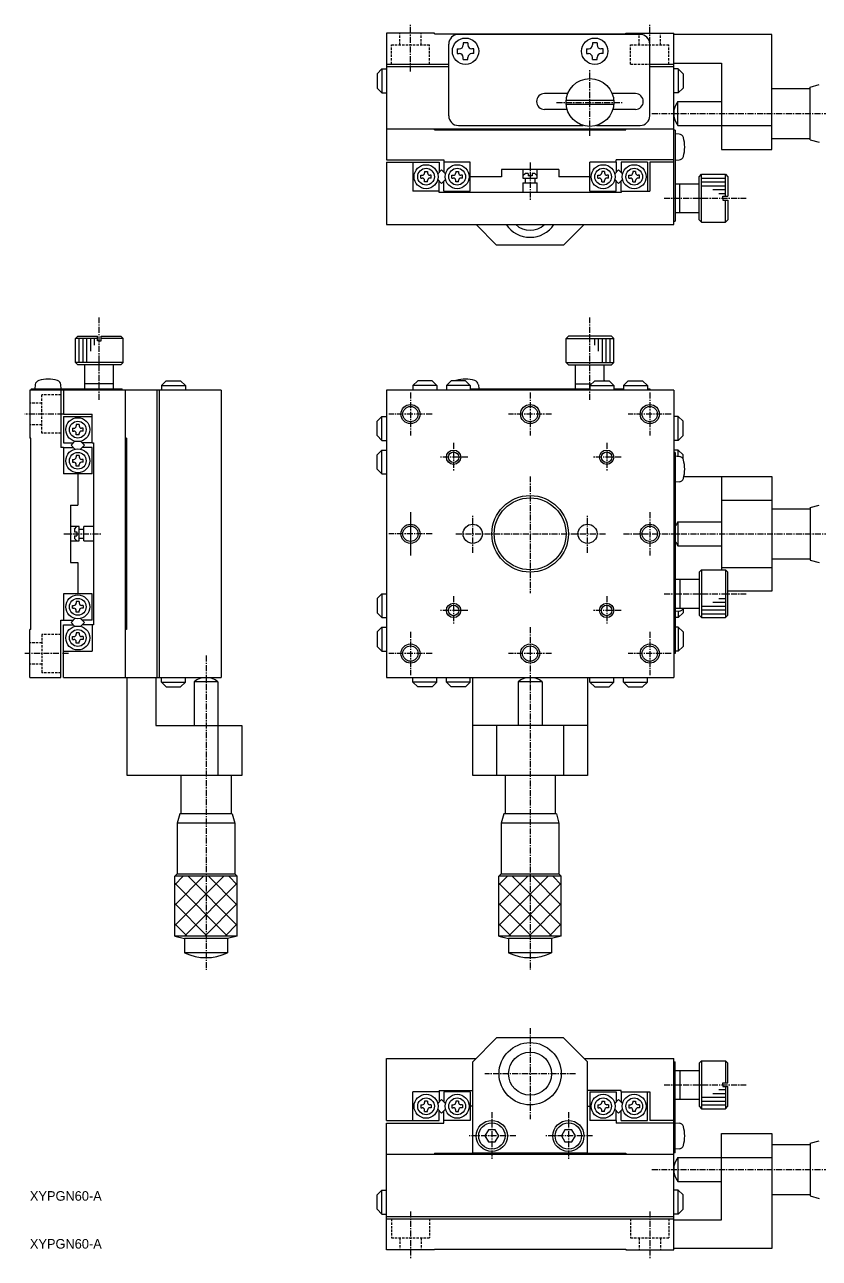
# Model space of a CAD drawing. Extents: x -244 to 20, y -54 to 203.
# Drawn here: x -244.2 to -78.1, y -54.4 to 203.2 of the extents above; entities that cross this region are included whole.
import ezdxf

# ---------------------------------------------------------------- set-up
doc = ezdxf.new("R2010")
doc.units = 0
doc.linetypes.add('CENTER', pattern=[2, 1.25, -0.25, 0.25, -0.25])
doc.linetypes.add('DASHED', pattern=[0.75, 0.5, -0.25])
doc.layers.get('0').update_dxf_attribs({"linetype": 'CONTINUOUS'})
doc.layers.add('CENTER', color=1, linetype='CENTER')

msp = doc.modelspace()

# ---------------------------------------------------------------- linework, layer by layer
at = {"color": 7, "linetype": 'CONTINUOUS'}
for p, q in [((-168.57, 201.44), (-168.57, 174.94)), ((-158.57, 201.44), (-168.57, 201.44)), ((-158.57, 201.24), (-158.57, 201.44)), ((-158.57, 201.24), (-118.57, 201.24)), ((-115.57, 201.14), (-153.57, 201.14)), ((-118.57, 201.44), (-108.57, 201.44)), ((-118.57, 201.24), (-118.57, 201.44)), ((-108.57, 161.44), (-108.57, 201.44)), ((-88.07, 201.14), (-108.57, 201.14)), ((-88.07, 177.14), (-88.07, 201.14)), ((-155.57, 184.14), (-155.57, 199.14)), ((-151.57, 199.39), (-152.57, 199.39)), ((-152.57, 199.39), (-152.57, 198.94)), ((-151.57, 199.39), (-151.57, 198.94)), ((-124.57, 199.39), (-125.57, 199.39)), ((-125.57, 199.39), (-125.57, 198.94)), ((-124.57, 199.39), (-124.57, 198.94)), ((-113.57, 184.14), (-113.57, 199.14)), ((-153.82, 198.14), (-153.37, 198.14)), ((-153.82, 198.14), (-153.82, 197.14)), ((-153.82, 197.14), (-153.37, 197.14)), ((-152.57, 195.89), (-152.57, 196.34)), ((-152.57, 195.89), (-151.57, 195.89)), ((-151.57, 195.89), (-151.57, 196.34)), ((-150.32, 198.14), (-150.77, 198.14)), ((-150.32, 197.14), (-150.77, 197.14)), ((-150.32, 197.14), (-150.32, 198.14)), ((-126.82, 198.14), (-126.37, 198.14)), ((-126.82, 198.14), (-126.82, 197.14)), ((-126.82, 197.14), (-126.37, 197.14)), ((-125.57, 195.89), (-125.57, 196.34)), ((-125.57, 195.89), (-124.57, 195.89)), ((-124.57, 195.89), (-124.57, 196.34)), ((-123.32, 198.14), (-123.77, 198.14)), ((-123.32, 197.14), (-123.77, 197.14)), ((-123.32, 197.14), (-123.32, 198.14)), ((-170.53, 192.94), (-169.53, 193.94)), ((-169.53, 193.94), (-169.53, 188.94)), ((-169.53, 193.94), (-168.57, 193.94)), ((-168.57, 194.94), (-155.57, 194.94)), ((-168.57, 194.44), (-155.57, 194.44)), ((-113.57, 194.94), (-108.57, 194.94)), ((-113.57, 194.44), (-108.57, 194.44)), ((-108.57, 195.14), (-98.57, 195.14)), ((-107.61, 193.94), (-108.57, 193.94)), ((-106.61, 192.94), (-107.61, 193.94)), ((-107.61, 193.94), (-107.61, 188.94)), ((-98.57, 195.14), (-98.57, 177.14)), ((-170.53, 192.94), (-170.53, 189.94)), ((-106.61, 192.94), (-106.61, 189.94)), ((-80.07, 190.14), (-78.14, 190.66)), ((-170.53, 189.94), (-169.53, 188.94)), ((-169.53, 188.94), (-168.57, 188.94)), ((-130.71, 188.79), (-135.57, 188.79)), ((-116.57, 188.79), (-121.42, 188.79)), ((-107.61, 188.94), (-108.57, 188.94)), ((-106.61, 189.94), (-107.61, 188.94)), ((-88.07, 189.89), (-80.07, 189.89)), ((-80.07, 179.14), (-80.07, 190.14)), ((-130.85, 185.49), (-135.57, 185.49)), ((-121.08, 187.34), (-131.05, 187.34)), ((-121.08, 186.54), (-131.05, 186.54)), ((-116.57, 185.49), (-121.28, 185.49)), ((-107.69, 182.14), (-107.69, 187.14)), ((-107.69, 187.14), (-98.57, 187.14)), ((-168.57, 181.44), (-108.57, 181.44)), ((-158.57, 181.24), (-158.57, 181.44)), ((-158.57, 181.24), (-118.57, 181.24)), ((-153.57, 182.14), (-127.47, 182.14)), ((-124.67, 182.14), (-115.57, 182.14)), ((-118.57, 181.24), (-118.57, 181.44)), ((-108.27, 181.14), (-108.57, 181.14)), ((-108.27, 181.14), (-108.27, 162.14)), ((-107.42, 180.31), (-108.27, 180.39)), ((-107.69, 182.14), (-88.07, 182.14)), ((-88.07, 179.39), (-80.07, 179.39)), ((-80.07, 179.14), (-78.14, 178.62)), ((-98.57, 177.14), (-88.07, 177.14)), ((-168.57, 174.94), (-156.57, 174.94)), ((-168.57, 174.44), (-157.57, 174.44)), ((-168.57, 174.44), (-168.57, 161.44)), ((-163.07, 174.44), (-163.07, 168.44)), ((-157.89, 172.03), (-157.07, 172.85)), ((-157.57, 174.44), (-157.57, 172.35)), ((-157.07, 172.85), (-156.25, 172.03)), ((-156.57, 174.94), (-156.57, 174.44)), ((-156.57, 174.44), (-156.57, 172.35)), ((-151.07, 174.44), (-156.57, 174.44)), ((-151.07, 168.44), (-151.07, 174.44)), ((-144.57, 172.94), (-144.57, 171.44)), ((-132.57, 172.94), (-144.57, 172.94)), ((-140.07, 172.94), (-140.07, 171.14)), ((-137.07, 171.14), (-137.07, 172.94)), ((-132.57, 172.94), (-132.57, 171.44)), ((-126.07, 168.44), (-126.07, 174.44)), ((-120.57, 174.44), (-126.07, 174.44)), ((-120.07, 172.85), (-120.89, 172.03)), ((-120.57, 174.44), (-120.57, 174.94)), ((-108.57, 174.94), (-120.57, 174.94)), ((-120.57, 174.44), (-120.57, 172.35)), ((-119.25, 172.03), (-120.07, 172.85)), ((-119.57, 174.44), (-119.57, 172.35)), ((-114.07, 174.44), (-119.57, 174.44)), ((-114.07, 174.44), (-114.07, 168.44)), ((-108.57, 174.44), (-113.57, 174.44)), ((-113.57, 174.44), (-113.57, 168.44)), ((-108.27, 174.89), (-107.42, 174.96)), ((-161.42, 171.14), (-161.42, 171.74)), ((-161.42, 171.74), (-161.12, 171.74)), ((-161.42, 171.14), (-161.12, 171.14)), ((-160.62, 172.54), (-160.02, 172.54)), ((-160.62, 172.54), (-160.62, 172.24)), ((-160.62, 170.34), (-160.62, 170.64)), ((-160.02, 170.34), (-160.62, 170.34)), ((-160.02, 172.54), (-160.02, 172.24)), ((-160.02, 170.34), (-160.02, 170.64)), ((-159.22, 171.74), (-159.52, 171.74)), ((-159.22, 171.14), (-159.52, 171.14)), ((-159.22, 171.14), (-159.22, 171.74)), ((-157.89, 170.85), (-157.07, 170.02)), ((-157.57, 168.44), (-157.57, 170.52)), ((-157.07, 170.02), (-156.25, 170.85)), ((-156.57, 168.44), (-156.57, 170.52)), ((-154.92, 171.14), (-154.92, 171.74)), ((-154.92, 171.74), (-154.62, 171.74)), ((-154.92, 171.14), (-154.62, 171.14)), ((-154.12, 172.54), (-153.52, 172.54)), ((-154.12, 172.54), (-154.12, 172.24)), ((-154.12, 170.34), (-154.12, 170.64)), ((-153.52, 170.34), (-154.12, 170.34)), ((-153.52, 172.54), (-153.52, 172.24)), ((-153.52, 170.34), (-153.52, 170.64)), ((-152.72, 171.74), (-153.02, 171.74)), ((-152.72, 171.14), (-153.02, 171.14)), ((-152.72, 171.14), (-152.72, 171.74)), ((-144.57, 171.44), (-151.07, 171.44)), ((-139.57, 172.14), (-140.07, 171.64)), ((-140.07, 171.14), (-137.07, 171.14)), ((-140.07, 170.14), (-137.07, 170.14)), ((-140.07, 170.14), (-140.07, 168.14)), ((-138.97, 172.14), (-139.57, 172.14)), ((-139.57, 170.14), (-139.57, 171.14)), ((-138.97, 172.14), (-138.97, 171.64)), ((-138.17, 171.64), (-138.97, 171.64)), ((-137.57, 172.14), (-138.17, 172.14)), ((-138.17, 172.14), (-138.17, 171.64)), ((-137.57, 172.14), (-137.07, 171.64)), ((-137.57, 171.14), (-137.57, 170.14)), ((-137.07, 168.14), (-137.07, 170.14)), ((-126.07, 171.44), (-132.57, 171.44)), ((-124.42, 171.14), (-124.42, 171.74)), ((-124.42, 171.74), (-124.12, 171.74)), ((-124.42, 171.14), (-124.12, 171.14)), ((-123.02, 172.54), (-123.62, 172.54)), ((-123.62, 172.54), (-123.62, 172.24)), ((-123.62, 170.34), (-123.62, 170.64)), ((-123.62, 170.34), (-123.02, 170.34)), ((-123.02, 172.54), (-123.02, 172.24)), ((-123.02, 170.34), (-123.02, 170.64)), ((-122.22, 171.74), (-122.52, 171.74)), ((-122.22, 171.14), (-122.52, 171.14)), ((-122.22, 171.14), (-122.22, 171.74)), ((-120.07, 170.02), (-120.89, 170.85)), ((-120.57, 168.44), (-120.57, 170.52)), ((-119.25, 170.85), (-120.07, 170.02)), ((-119.57, 168.44), (-119.57, 170.52)), ((-117.92, 171.14), (-117.92, 171.74)), ((-117.92, 171.74), (-117.62, 171.74)), ((-117.92, 171.14), (-117.62, 171.14)), ((-116.52, 172.54), (-117.12, 172.54)), ((-117.12, 172.54), (-117.12, 172.24)), ((-117.12, 170.34), (-117.12, 170.64)), ((-117.12, 170.34), (-116.52, 170.34)), ((-116.52, 172.54), (-116.52, 172.24)), ((-116.52, 170.34), (-116.52, 170.64)), ((-115.72, 171.74), (-116.02, 171.74)), ((-115.72, 171.14), (-116.02, 171.14)), ((-115.72, 171.14), (-115.72, 171.74)), ((-103.27, 171.44), (-102.77, 171.94)), ((-103.27, 162.44), (-103.27, 171.44)), ((-102.77, 161.94), (-102.77, 171.94)), ((-102.77, 171.94), (-97.77, 171.94)), ((-97.77, 167.34), (-97.77, 171.94)), ((-97.77, 171.94), (-97.27, 171.44)), ((-97.27, 171.44), (-97.27, 167.34)), ((-157.57, 168.44), (-163.07, 168.44)), ((-157.57, 168.14), (-157.57, 168.44)), ((-119.57, 168.14), (-157.57, 168.14)), ((-156.57, 168.44), (-151.07, 168.44)), ((-126.07, 168.44), (-120.57, 168.44)), ((-119.57, 168.44), (-119.57, 168.14)), ((-119.57, 168.44), (-113.57, 168.44)), ((-108.27, 169.94), (-103.27, 169.94)), ((-107.27, 163.94), (-107.27, 169.94)), ((-98.27, 166.94), (-98.27, 167.34)), ((-98.27, 167.34), (-97.27, 167.34)), ((-98.27, 166.94), (-98.27, 166.54)), ((-98.27, 166.54), (-97.27, 166.54)), ((-97.77, 161.94), (-97.77, 166.54)), ((-97.27, 166.54), (-97.27, 162.44)), ((-108.27, 163.94), (-103.27, 163.94)), ((-102.77, 161.94), (-103.27, 162.44)), ((-97.27, 162.44), (-97.77, 161.94)), ((-168.57, 161.44), (-108.57, 161.44)), ((-145.57, 157.14), (-149.87, 161.44)), ((-131.57, 157.14), (-127.27, 161.44)), ((-108.57, 162.14), (-108.27, 162.14)), ((-102.77, 161.94), (-97.77, 161.94)), ((-131.57, 157.14), (-145.57, 157.14)), ((-233.6, 137.67), (-233.1, 138.17)), ((-229, 137.67), (-233.6, 137.67)), ((-233.6, 132.67), (-233.6, 137.67)), ((-233.1, 138.17), (-229, 138.17)), ((-229, 137.17), (-229, 138.17)), ((-228.6, 137.17), (-229, 137.17)), ((-228.6, 137.17), (-228.2, 137.17)), ((-228.2, 138.17), (-224.1, 138.17)), ((-228.2, 137.17), (-228.2, 138.17)), ((-223.6, 137.67), (-228.2, 137.67)), ((-224.1, 138.17), (-223.6, 137.67)), ((-223.6, 132.67), (-223.6, 137.67)), ((-130.57, 138.17), (-131.07, 137.67)), ((-131.07, 137.67), (-121.07, 137.67)), ((-131.07, 132.67), (-131.07, 137.67)), ((-121.57, 138.17), (-130.57, 138.17)), ((-121.07, 137.67), (-121.57, 138.17)), ((-121.07, 132.67), (-121.07, 137.67)), ((-223.6, 132.67), (-233.6, 132.67)), ((-233.1, 132.17), (-233.6, 132.67)), ((-224.1, 132.17), (-233.1, 132.17)), ((-231.6, 127.17), (-231.6, 132.17)), ((-225.6, 127.17), (-225.6, 132.17)), ((-223.6, 132.67), (-224.1, 132.17)), ((-131.07, 132.67), (-121.07, 132.67)), ((-131.07, 132.67), (-130.57, 132.17)), ((-130.57, 132.17), (-121.57, 132.17)), ((-129.07, 127.17), (-129.07, 132.17)), ((-123.07, 128.83), (-123.07, 132.17)), ((-121.57, 132.17), (-121.07, 132.67)), ((-214.6, 128.83), (-215.6, 127.83)), ((-214.6, 128.83), (-211.6, 128.83)), ((-211.6, 128.83), (-210.6, 127.83)), ((-162.07, 128.83), (-163.07, 127.83)), ((-159.07, 128.83), (-162.07, 128.83)), ((-159.07, 128.83), (-158.07, 127.83)), ((-155.07, 128.83), (-156.07, 127.83)), ((-152.07, 128.83), (-155.07, 128.83)), ((-152.07, 128.83), (-151.07, 127.83)), ((-125.07, 128.83), (-126.07, 127.83)), ((-125.07, 128.83), (-122.07, 128.83)), ((-122.07, 128.83), (-121.07, 127.83)), ((-118.07, 128.83), (-119.07, 127.83)), ((-118.07, 128.83), (-115.07, 128.83)), ((-115.07, 128.83), (-114.07, 127.83)), ((-203.1, 126.87), (-243.1, 126.87)), ((-243.1, 126.87), (-243.1, 116.87)), ((-242.8, 127.17), (-242.8, 126.87)), ((-242.8, 127.17), (-223.8, 127.17)), ((-241.97, 128.01), (-242.05, 127.17)), ((-236.55, 127.17), (-236.62, 128.01)), ((-236.6, 126.87), (-236.6, 114.87)), ((-236.1, 126.87), (-236.1, 121.87)), ((-225.6, 128.17), (-231.6, 128.17)), ((-223.8, 126.87), (-223.8, 127.17)), ((-223.1, 66.87), (-223.1, 126.87)), ((-216.6, 126.87), (-216.6, 66.87)), ((-216.1, 126.87), (-216.1, 66.87)), ((-215.6, 127.83), (-210.6, 127.83)), ((-215.6, 127.83), (-215.6, 126.87)), ((-210.6, 127.83), (-210.6, 126.87)), ((-203.1, 126.87), (-203.1, 66.87)), ((-108.57, 126.87), (-168.57, 126.87)), ((-168.57, 126.87), (-168.57, 66.87)), ((-158.07, 127.83), (-163.07, 127.83)), ((-163.07, 127.83), (-163.07, 126.87)), ((-158.07, 127.83), (-158.07, 126.87)), ((-151.07, 127.83), (-156.07, 127.83)), ((-156.07, 127.83), (-156.07, 126.87)), ((-151.07, 127.83), (-151.07, 126.87)), ((-151.07, 127.17), (-126.07, 127.17)), ((-149.39, 128.01), (-149.32, 127.17)), ((-129.07, 128.17), (-125.73, 128.17)), ((-126.07, 127.83), (-121.07, 127.83)), ((-126.07, 127.83), (-126.07, 126.87)), ((-121.07, 127.83), (-121.07, 126.87)), ((-121.07, 127.17), (-119.07, 127.17)), ((-119.07, 127.83), (-114.07, 127.83)), ((-119.07, 127.83), (-119.07, 126.87)), ((-114.07, 127.83), (-114.07, 126.87)), ((-114.07, 127.17), (-113.57, 127.17)), ((-113.57, 127.17), (-113.57, 126.87)), ((-108.57, 126.87), (-108.57, 66.87)), ((-236.1, 121.87), (-230.1, 121.87)), ((-236.1, 121.37), (-236.1, 115.87)), ((-236.1, 121.37), (-230.1, 121.37)), ((-230.1, 115.87), (-230.1, 121.87)), ((-170.53, 120.37), (-169.53, 121.37)), ((-169.53, 116.37), (-169.53, 121.37)), ((-169.53, 121.37), (-168.57, 121.37)), ((-107.61, 121.37), (-108.57, 121.37)), ((-106.61, 120.37), (-107.61, 121.37)), ((-107.61, 116.37), (-107.61, 121.37)), ((-234.2, 118.92), (-234.2, 118.32)), ((-234.2, 118.92), (-233.9, 118.92)), ((-232.8, 119.72), (-233.4, 119.72)), ((-233.4, 119.72), (-233.4, 119.42)), ((-232.8, 119.72), (-232.8, 119.42)), ((-232, 118.92), (-232.3, 118.92)), ((-232, 118.32), (-232, 118.92)), ((-170.53, 117.37), (-170.53, 120.37)), ((-106.61, 117.37), (-106.61, 120.37)), ((-242.9, 116.87), (-243.1, 116.87)), ((-242.9, 76.87), (-242.9, 116.87)), ((-233.69, 116.19), (-234.51, 115.37)), ((-234.2, 118.32), (-233.9, 118.32)), ((-233.4, 117.52), (-233.4, 117.82)), ((-232.8, 117.52), (-233.4, 117.52)), ((-232.8, 117.52), (-232.8, 117.82)), ((-232.51, 116.19), (-231.68, 115.37)), ((-232, 118.32), (-232.3, 118.32)), ((-222.9, 116.87), (-223.1, 116.87)), ((-222.9, 116.87), (-222.9, 76.87)), ((-170.53, 117.37), (-169.53, 116.37)), ((-169.53, 116.37), (-168.57, 116.37)), ((-107.61, 116.37), (-108.57, 116.37)), ((-106.61, 117.37), (-107.61, 116.37)), ((-236.1, 114.87), (-236.6, 114.87)), ((-236.1, 115.87), (-234.01, 115.87)), ((-236.1, 114.87), (-234.01, 114.87)), ((-236.1, 114.87), (-236.1, 109.37)), ((-234.51, 115.37), (-233.69, 114.54)), ((-231.68, 115.37), (-232.51, 114.54)), ((-230.1, 115.87), (-232.18, 115.87)), ((-230.1, 114.87), (-232.18, 114.87)), ((-230.1, 115.87), (-229.8, 115.87)), ((-230.1, 109.37), (-230.1, 114.87)), ((-229.8, 115.87), (-229.8, 77.87)), ((-170.53, 113.37), (-169.53, 114.37)), ((-170.53, 110.37), (-170.53, 113.37)), ((-169.53, 109.37), (-169.53, 114.37)), ((-169.53, 114.37), (-168.57, 114.37)), ((-107.61, 114.37), (-108.57, 114.37)), ((-108.27, 113.87), (-108.57, 113.87)), ((-108.27, 113.87), (-108.27, 71.87)), ((-106.61, 113.37), (-107.61, 114.37)), ((-107.61, 113.06), (-107.61, 114.37)), ((-106.61, 112.48), (-106.61, 113.37)), ((-234.2, 112.42), (-234.2, 111.82)), ((-234.2, 112.42), (-233.9, 112.42)), ((-234.2, 111.82), (-233.9, 111.82)), ((-232.8, 113.22), (-233.4, 113.22)), ((-233.4, 113.22), (-233.4, 112.92)), ((-233.4, 111.02), (-233.4, 111.32)), ((-232.8, 111.02), (-233.4, 111.02)), ((-232.8, 113.22), (-232.8, 112.92)), ((-232.8, 111.02), (-232.8, 111.32)), ((-232, 112.42), (-232.3, 112.42)), ((-232, 111.82), (-232.3, 111.82)), ((-232, 111.82), (-232, 112.42)), ((-108.27, 113.12), (-107.42, 113.04)), ((-230.1, 109.37), (-236.1, 109.37)), ((-233.1, 109.37), (-233.1, 102.87)), ((-170.53, 110.37), (-169.53, 109.37)), ((-169.53, 109.37), (-168.57, 109.37)), ((-106.43, 108.87), (-88.07, 108.87)), ((-98.57, 108.87), (-98.57, 89.37)), ((-88.07, 108.87), (-88.07, 84.87)), ((-222.9, 107.97), (-223.1, 108.17)), ((-107.42, 107.69), (-108.27, 107.62)), ((-98.57, 103.87), (-88.07, 103.87)), ((-234.6, 102.87), (-233.1, 102.87)), ((-234.6, 102.87), (-234.6, 90.87)), ((-163.57, 101.37), (-163.57, 92.37)), ((-88.07, 102.12), (-80.07, 102.12)), ((-80.07, 102.37), (-78.14, 102.88)), ((-80.07, 102.37), (-80.07, 91.37)), ((-232.8, 98.37), (-234.6, 98.37)), ((-233.8, 97.87), (-233.3, 98.37)), ((-232.8, 95.37), (-232.8, 98.37)), ((-231.8, 95.37), (-231.8, 98.37)), ((-229.8, 98.37), (-231.8, 98.37)), ((-107.69, 99.37), (-107.69, 94.37)), ((-107.69, 99.37), (-98.57, 99.37)), ((-234.6, 95.37), (-232.8, 95.37)), ((-233.8, 97.87), (-233.8, 97.27)), ((-233.8, 97.27), (-233.3, 97.27)), ((-233.8, 96.47), (-233.8, 95.87)), ((-233.8, 96.47), (-233.3, 96.47)), ((-233.8, 95.87), (-233.3, 95.37)), ((-233.3, 97.27), (-233.3, 96.47)), ((-232.8, 97.87), (-231.8, 97.87)), ((-231.8, 95.87), (-232.8, 95.87)), ((-231.8, 95.37), (-229.8, 95.37)), ((-107.69, 94.37), (-98.57, 94.37)), ((-234.6, 90.87), (-233.1, 90.87)), ((-233.1, 90.87), (-233.1, 84.37)), ((-88.07, 91.62), (-80.07, 91.62)), ((-80.07, 91.37), (-78.14, 90.85)), ((-102.77, 89.37), (-103.27, 88.87)), ((-103.27, 88.87), (-103.27, 79.87)), ((-102.77, 89.37), (-102.77, 79.37)), ((-102.77, 89.37), (-97.77, 89.37)), ((-98.57, 89.87), (-88.07, 89.87)), ((-97.77, 89.37), (-97.77, 79.37)), ((-97.27, 88.87), (-97.77, 89.37)), ((-97.27, 79.87), (-97.27, 88.87)), ((-222.9, 85.77), (-223.1, 85.57)), ((-108.27, 87.37), (-103.27, 87.37)), ((-107.27, 87.37), (-107.27, 81.37)), ((-236.1, 84.37), (-236.1, 78.87)), ((-230.1, 84.37), (-236.1, 84.37)), ((-232.8, 82.72), (-233.4, 82.72)), ((-233.4, 82.72), (-233.4, 82.42)), ((-232.8, 82.72), (-232.8, 82.42)), ((-230.1, 78.87), (-230.1, 84.37)), ((-170.53, 83.37), (-169.53, 84.37)), ((-170.53, 83.37), (-170.53, 80.37)), ((-169.53, 84.37), (-169.53, 79.37)), ((-169.53, 84.37), (-168.57, 84.37)), ((-88.07, 84.87), (-97.27, 84.87)), ((-234.2, 81.32), (-234.2, 81.92)), ((-234.2, 81.92), (-233.9, 81.92)), ((-234.2, 81.32), (-233.9, 81.32)), ((-233.4, 80.52), (-233.4, 80.82)), ((-232.8, 80.52), (-233.4, 80.52)), ((-232.8, 80.52), (-232.8, 80.82)), ((-232, 81.92), (-232.3, 81.92)), ((-232, 81.32), (-232.3, 81.32)), ((-232, 81.92), (-232, 81.32)), ((-170.53, 80.37), (-169.53, 79.37)), ((-108.27, 81.37), (-103.27, 81.37)), ((-107.42, 80.69), (-108.27, 80.62)), ((-107.61, 80.67), (-107.61, 79.37)), ((-106.61, 80.37), (-107.61, 79.37)), ((-106.61, 81.25), (-106.61, 80.37)), ((-103.27, 79.87), (-102.77, 79.37)), ((-97.77, 79.37), (-97.27, 79.87)), ((-236.6, 78.87), (-236.1, 78.87)), ((-236.6, 66.87), (-236.6, 78.87)), ((-236.1, 78.87), (-234.01, 78.87)), ((-236.1, 66.87), (-236.1, 77.87)), ((-236.1, 77.87), (-234.01, 77.87)), ((-234.51, 78.37), (-233.69, 79.19)), ((-233.69, 77.54), (-234.51, 78.37)), ((-231.68, 78.37), (-232.51, 79.19)), ((-232.51, 77.54), (-231.68, 78.37)), ((-230.1, 78.87), (-232.18, 78.87)), ((-230.1, 77.87), (-232.18, 77.87)), ((-229.8, 77.87), (-230.1, 77.87)), ((-230.1, 77.87), (-230.1, 72.37)), ((-170.53, 76.37), (-169.53, 77.37)), ((-169.53, 79.37), (-168.57, 79.37)), ((-169.53, 77.37), (-168.57, 77.37)), ((-169.53, 77.37), (-169.53, 72.37)), ((-107.61, 79.37), (-108.27, 79.37)), ((-107.61, 77.37), (-108.27, 77.37)), ((-106.61, 76.37), (-107.61, 77.37)), ((-107.61, 77.37), (-107.61, 72.37)), ((-102.77, 79.37), (-97.77, 79.37)), ((-243.1, 66.87), (-243.1, 76.87)), ((-242.9, 76.87), (-243.1, 76.87)), ((-234.2, 74.82), (-234.2, 75.42)), ((-234.2, 75.42), (-233.9, 75.42)), ((-234.2, 74.82), (-233.9, 74.82)), ((-232.8, 76.22), (-233.4, 76.22)), ((-233.4, 76.22), (-233.4, 75.92)), ((-232.8, 76.22), (-232.8, 75.92)), ((-232, 75.42), (-232.3, 75.42)), ((-232, 74.82), (-232.3, 74.82)), ((-232, 75.42), (-232, 74.82)), ((-222.9, 76.87), (-223.1, 76.87)), ((-170.53, 76.37), (-170.53, 73.37)), ((-106.61, 76.37), (-106.61, 73.37)), ((-236.1, 72.37), (-230.1, 72.37)), ((-233.4, 74.02), (-233.4, 74.32)), ((-232.8, 74.02), (-233.4, 74.02)), ((-232.8, 74.02), (-232.8, 74.32)), ((-170.53, 73.37), (-169.53, 72.37)), ((-169.53, 72.37), (-168.57, 72.37)), ((-107.61, 72.37), (-108.27, 72.37)), ((-106.61, 73.37), (-107.61, 72.37)), ((-108.27, 71.87), (-108.57, 71.87)), ((-243.1, 66.87), (-236.6, 66.87)), ((-236.1, 66.87), (-203.1, 66.87)), ((-222.8, 46.37), (-222.8, 66.87)), ((-216.8, 66.87), (-216.8, 56.87)), ((-215.6, 65.91), (-215.6, 66.87)), ((-214.6, 64.91), (-215.6, 65.91)), ((-215.6, 65.91), (-210.6, 65.91)), ((-214.6, 64.91), (-211.6, 64.91)), ((-211.6, 64.91), (-210.6, 65.91)), ((-210.6, 65.91), (-210.6, 66.87)), ((-203.8, 65.99), (-208.8, 65.99)), ((-208.8, 65.99), (-208.8, 56.87)), ((-203.8, 65.99), (-203.8, 46.37)), ((-168.57, 66.87), (-108.57, 66.87)), ((-163.07, 65.91), (-163.07, 66.87)), ((-162.07, 64.91), (-163.07, 65.91)), ((-158.07, 65.91), (-163.07, 65.91)), ((-159.07, 64.91), (-162.07, 64.91)), ((-159.07, 64.91), (-158.07, 65.91)), ((-158.07, 65.91), (-158.07, 66.87)), ((-156.07, 65.91), (-156.07, 66.87)), ((-155.07, 64.91), (-156.07, 65.91)), ((-151.07, 65.91), (-156.07, 65.91)), ((-152.07, 64.91), (-155.07, 64.91)), ((-152.07, 64.91), (-151.07, 65.91)), ((-151.07, 65.91), (-151.07, 66.87)), ((-150.57, 46.37), (-150.57, 66.87)), ((-136.07, 65.99), (-141.07, 65.99)), ((-141.07, 65.99), (-141.07, 56.87)), ((-136.07, 65.99), (-136.07, 56.87)), ((-126.57, 66.87), (-126.57, 46.37)), ((-126.07, 65.91), (-126.07, 66.87)), ((-125.07, 64.91), (-126.07, 65.91)), ((-126.07, 65.91), (-121.07, 65.91)), ((-125.07, 64.91), (-122.07, 64.91)), ((-122.07, 64.91), (-121.07, 65.91)), ((-121.07, 65.91), (-121.07, 66.87)), ((-119.07, 65.91), (-119.07, 66.87)), ((-118.07, 64.91), (-119.07, 65.91)), ((-119.07, 65.91), (-114.07, 65.91)), ((-118.07, 64.91), (-115.07, 64.91)), ((-115.07, 64.91), (-114.07, 65.91)), ((-114.07, 65.91), (-114.07, 66.87)), ((-216.8, 56.87), (-198.8, 56.87)), ((-198.8, 56.87), (-198.8, 46.37)), ((-126.57, 56.87), (-150.57, 56.87)), ((-145.57, 56.87), (-145.57, 46.37)), ((-131.57, 56.87), (-131.57, 46.37)), ((-198.8, 46.37), (-222.8, 46.37)), ((-211.55, 46.37), (-211.55, 38.37)), ((-201.05, 46.37), (-201.05, 38.37)), ((-126.57, 46.37), (-150.57, 46.37)), ((-143.82, 46.37), (-143.82, 38.37)), ((-133.32, 46.37), (-133.32, 38.37)), ((-211.8, 38.37), (-212.32, 36.43)), ((-212.32, 36.43), (-212.32, 25.87)), ((-200.28, 36.43), (-212.28, 36.43)), ((-200.8, 38.37), (-211.8, 38.37)), ((-200.8, 38.37), (-200.28, 36.43)), ((-200.28, 36.43), (-200.28, 25.87)), ((-144.07, 38.37), (-144.59, 36.43)), ((-144.59, 36.43), (-144.59, 25.87)), ((-132.55, 36.43), (-144.55, 36.43)), ((-133.07, 38.37), (-144.07, 38.37)), ((-133.07, 38.37), (-132.55, 36.43)), ((-132.55, 36.43), (-132.55, 25.87)), ((-212.82, 25.37), (-212.32, 25.87)), ((-212.32, 25.87), (-200.28, 25.87)), ((-199.78, 25.37), (-200.28, 25.87)), ((-145.09, 25.37), (-144.59, 25.87)), ((-144.59, 25.87), (-132.55, 25.87)), ((-132.05, 25.37), (-132.55, 25.87)), ((-199.78, 25.37), (-212.82, 25.37)), ((-212.82, 12.87), (-212.82, 25.37)), ((-199.78, 12.87), (-199.78, 25.37)), ((-132.05, 25.37), (-145.09, 25.37)), ((-145.09, 12.87), (-145.09, 25.37)), ((-132.05, 12.87), (-132.05, 25.37)), ((-199.78, 12.87), (-212.82, 12.87)), ((-212.82, 12.87), (-210.8, 12.37)), ((-201.8, 12.37), (-210.8, 12.37)), ((-210.8, 12.37), (-210.8, 9.37)), ((-199.78, 12.87), (-201.8, 12.37)), ((-201.8, 12.37), (-201.8, 9.37)), ((-132.05, 12.87), (-145.09, 12.87)), ((-145.09, 12.87), (-143.07, 12.37)), ((-134.07, 12.37), (-143.07, 12.37)), ((-143.07, 12.37), (-143.07, 9.37)), ((-132.05, 12.87), (-134.07, 12.37)), ((-134.07, 12.37), (-134.07, 9.37)), ((-201.8, 9.37), (-210.8, 9.37)), ((-134.07, 9.37), (-143.07, 9.37)), ((-145.57, -8.37), (-150.57, -13.37)), ((-131.57, -8.37), (-145.57, -8.37)), ((-131.57, -8.37), (-126.57, -13.37)), ((-168.57, -12.67), (-149.87, -12.67)), ((-168.57, -25.67), (-168.57, -12.67)), ((-127.27, -12.67), (-108.57, -12.67)), ((-108.57, -52.67), (-108.57, -12.67)), ((-150.57, -32.37), (-150.57, -13.37)), ((-126.57, -32.37), (-126.57, -13.37)), ((-108.57, -13.37), (-108.27, -13.37)), ((-108.27, -32.37), (-108.27, -13.37)), ((-108.27, -15.17), (-103.27, -15.17)), ((-107.27, -15.17), (-107.27, -21.17)), ((-102.77, -13.17), (-103.27, -13.67)), ((-103.27, -13.67), (-103.27, -22.67)), ((-102.77, -13.17), (-102.77, -23.17)), ((-102.77, -13.17), (-97.77, -13.17)), ((-97.77, -13.17), (-97.77, -17.77)), ((-97.27, -13.67), (-97.77, -13.17)), ((-97.27, -17.77), (-97.27, -13.67)), ((-98.27, -18.17), (-98.27, -17.77)), ((-98.27, -17.77), (-97.27, -17.77)), ((-163.07, -25.67), (-163.07, -19.67)), ((-157.57, -19.67), (-163.07, -19.67)), ((-157.57, -19.37), (-157.57, -19.67)), ((-157.57, -19.37), (-150.57, -19.37)), ((-157.57, -19.67), (-157.57, -21.76)), ((-151.07, -19.67), (-156.57, -19.67)), ((-156.57, -19.67), (-156.57, -21.76)), ((-151.07, -19.67), (-151.07, -25.67)), ((-119.57, -19.37), (-126.57, -19.37)), ((-126.07, -19.67), (-126.07, -25.67)), ((-126.07, -19.67), (-120.57, -19.67)), ((-120.57, -19.67), (-120.57, -21.76)), ((-119.57, -19.67), (-119.57, -19.37)), ((-119.57, -19.67), (-119.57, -21.76)), ((-119.57, -19.67), (-113.57, -19.67)), ((-114.07, -25.67), (-114.07, -19.67)), ((-113.57, -19.67), (-113.57, -25.67)), ((-98.27, -18.17), (-98.27, -18.57)), ((-98.27, -18.57), (-97.27, -18.57)), ((-97.77, -18.57), (-97.77, -23.17)), ((-97.27, -22.67), (-97.27, -18.57)), ((-161.42, -22.37), (-161.42, -22.97)), ((-161.42, -22.37), (-161.12, -22.37)), ((-161.42, -22.97), (-161.12, -22.97)), ((-160.02, -21.57), (-160.62, -21.57)), ((-160.62, -21.57), (-160.62, -21.87)), ((-160.02, -21.57), (-160.02, -21.87)), ((-159.22, -22.37), (-159.52, -22.37)), ((-159.22, -22.97), (-159.52, -22.97)), ((-159.22, -22.37), (-159.22, -22.97)), ((-157.89, -22.08), (-157.07, -21.26)), ((-157.07, -21.26), (-156.25, -22.08)), ((-154.92, -22.37), (-154.92, -22.97)), ((-154.92, -22.37), (-154.62, -22.37)), ((-154.92, -22.97), (-154.62, -22.97)), ((-153.52, -21.57), (-154.12, -21.57)), ((-154.12, -21.57), (-154.12, -21.87)), ((-153.52, -21.57), (-153.52, -21.87)), ((-152.72, -22.37), (-153.02, -22.37)), ((-152.72, -22.97), (-153.02, -22.97)), ((-152.72, -22.37), (-152.72, -22.97)), ((-150.57, -22.67), (-151.07, -22.67)), ((-126.57, -22.67), (-126.07, -22.67)), ((-124.42, -22.37), (-124.42, -22.97)), ((-124.42, -22.37), (-124.12, -22.37)), ((-124.42, -22.97), (-124.12, -22.97)), ((-123.62, -21.57), (-123.02, -21.57)), ((-123.62, -21.57), (-123.62, -21.87)), ((-123.02, -21.57), (-123.02, -21.87)), ((-122.22, -22.37), (-122.52, -22.37)), ((-122.22, -22.97), (-122.52, -22.97)), ((-122.22, -22.37), (-122.22, -22.97)), ((-120.07, -21.26), (-120.89, -22.08)), ((-119.25, -22.08), (-120.07, -21.26)), ((-117.92, -22.37), (-117.92, -22.97)), ((-117.92, -22.37), (-117.62, -22.37)), ((-117.92, -22.97), (-117.62, -22.97)), ((-117.12, -21.57), (-116.52, -21.57)), ((-117.12, -21.57), (-117.12, -21.87)), ((-116.52, -21.57), (-116.52, -21.87)), ((-115.72, -22.37), (-116.02, -22.37)), ((-115.72, -22.97), (-116.02, -22.97)), ((-115.72, -22.37), (-115.72, -22.97)), ((-108.27, -21.17), (-103.27, -21.17)), ((-103.27, -22.67), (-102.77, -23.17)), ((-102.77, -23.17), (-97.77, -23.17)), ((-97.77, -23.17), (-97.27, -22.67)), ((-168.57, -25.67), (-157.57, -25.67)), ((-160.62, -23.77), (-160.62, -23.47)), ((-160.62, -23.77), (-160.02, -23.77)), ((-160.02, -23.77), (-160.02, -23.47)), ((-157.89, -23.26), (-157.07, -24.09)), ((-157.57, -25.67), (-157.57, -23.59)), ((-157.07, -24.09), (-156.25, -23.26)), ((-156.57, -25.67), (-156.57, -23.59)), ((-156.57, -26.17), (-156.57, -25.67)), ((-151.07, -25.67), (-156.57, -25.67)), ((-154.12, -23.77), (-154.12, -23.47)), ((-154.12, -23.77), (-153.52, -23.77)), ((-153.52, -23.77), (-153.52, -23.47)), ((-120.57, -25.67), (-126.07, -25.67)), ((-123.62, -23.77), (-123.62, -23.47)), ((-123.02, -23.77), (-123.62, -23.77)), ((-123.02, -23.77), (-123.02, -23.47)), ((-120.07, -24.09), (-120.89, -23.26)), ((-120.57, -25.67), (-120.57, -23.59)), ((-120.57, -25.67), (-120.57, -26.17)), ((-119.25, -23.26), (-120.07, -24.09)), ((-119.57, -25.67), (-119.57, -23.59)), ((-119.57, -25.67), (-114.07, -25.67)), ((-117.12, -23.77), (-117.12, -23.47)), ((-116.52, -23.77), (-117.12, -23.77)), ((-116.52, -23.77), (-116.52, -23.47)), ((-108.57, -25.67), (-113.57, -25.67)), ((-168.57, -52.67), (-168.57, -26.17)), ((-168.57, -26.17), (-156.57, -26.17)), ((-147.29, -27.62), (-148.01, -28.87)), ((-145.85, -27.62), (-147.29, -27.62)), ((-145.12, -28.87), (-145.85, -27.62)), ((-131.29, -27.62), (-132.01, -28.87)), ((-129.85, -27.62), (-131.29, -27.62)), ((-129.12, -28.87), (-129.85, -27.62)), ((-108.57, -26.17), (-120.57, -26.17)), ((-108.27, -26.12), (-107.42, -26.2)), ((-148.01, -28.87), (-147.29, -30.12)), ((-147.29, -30.12), (-145.85, -30.12)), ((-145.85, -30.12), (-145.12, -28.87)), ((-132.01, -28.87), (-131.29, -30.12)), ((-131.29, -30.12), (-129.85, -30.12)), ((-129.85, -30.12), (-129.12, -28.87)), ((-98.57, -46.37), (-98.57, -28.37)), ((-98.57, -28.37), (-88.07, -28.37)), ((-88.07, -28.37), (-88.07, -52.37)), ((-88.07, -30.62), (-80.07, -30.62)), ((-80.07, -30.37), (-78.14, -29.85)), ((-80.07, -30.37), (-80.07, -41.37)), ((-168.57, -32.67), (-108.57, -32.67)), ((-158.57, -32.47), (-118.57, -32.47)), ((-158.57, -32.47), (-158.57, -32.67)), ((-150.57, -32.37), (-126.57, -32.37)), ((-118.57, -32.47), (-118.57, -32.67)), ((-108.27, -32.37), (-108.57, -32.37)), ((-107.42, -31.55), (-108.27, -31.62)), ((-107.69, -33.37), (-107.69, -38.37)), ((-107.69, -33.37), (-88.07, -33.37)), ((-107.69, -38.37), (-98.57, -38.37)), ((-170.53, -41.17), (-169.53, -40.17)), ((-170.53, -44.17), (-170.53, -41.17)), ((-169.53, -45.17), (-169.53, -40.17)), ((-169.53, -40.17), (-168.57, -40.17)), ((-107.61, -40.17), (-108.57, -40.17)), ((-106.61, -41.17), (-107.61, -40.17)), ((-107.61, -45.17), (-107.61, -40.17)), ((-106.61, -44.17), (-106.61, -41.17)), ((-88.07, -41.12), (-80.07, -41.12)), ((-80.07, -41.37), (-78.14, -41.89)), ((-170.53, -44.17), (-169.53, -45.17)), ((-169.53, -45.17), (-168.57, -45.17)), ((-168.57, -45.67), (-108.57, -45.67)), ((-168.57, -46.17), (-108.57, -46.17)), ((-107.61, -45.17), (-108.57, -45.17)), ((-106.61, -44.17), (-107.61, -45.17)), ((-108.57, -46.37), (-98.57, -46.37)), ((-158.57, -52.67), (-168.57, -52.67)), ((-158.57, -52.47), (-118.57, -52.47)), ((-158.57, -52.47), (-158.57, -52.67)), ((-118.57, -52.47), (-118.57, -52.67)), ((-118.57, -52.67), (-108.57, -52.67)), ((-88.07, -52.37), (-108.57, -52.37))]:
    msp.add_line(p, q, dxfattribs=at)
at = {"color": 3, "linetype": 'DASHED'}
for p, q in [((-165.82, 198.94), (-165.82, 201.44)), ((-161.32, 198.94), (-161.32, 201.44)), ((-115.82, 198.94), (-115.82, 201.44)), ((-111.32, 198.94), (-111.32, 201.44)), ((-167.57, 198.94), (-159.57, 198.94)), ((-167.57, 194.94), (-167.57, 198.94)), ((-159.57, 194.94), (-159.57, 198.94)), ((-117.57, 198.94), (-109.57, 198.94)), ((-117.57, 194.94), (-117.57, 198.94)), ((-109.57, 194.94), (-109.57, 198.94)), ((-117.57, 194.94), (-113.57, 194.94)), ((-240.6, 124.12), (-243.1, 124.12)), ((-240.6, 117.87), (-240.6, 125.87)), ((-236.6, 125.87), (-240.6, 125.87)), ((-240.6, 119.62), (-243.1, 119.62)), ((-236.6, 117.87), (-240.6, 117.87)), ((-236.6, 75.87), (-240.6, 75.87)), ((-240.6, 75.87), (-240.6, 67.87)), ((-240.6, 74.12), (-243.1, 74.12)), ((-240.6, 69.62), (-243.1, 69.62)), ((-236.6, 67.87), (-240.6, 67.87)), ((-167.57, -46.17), (-167.57, -50.17)), ((-159.57, -46.17), (-159.57, -50.17)), ((-117.57, -46.17), (-117.57, -50.17)), ((-109.57, -46.17), (-109.57, -50.17)), ((-167.57, -50.17), (-159.57, -50.17)), ((-165.82, -50.17), (-165.82, -52.67)), ((-161.32, -50.17), (-161.32, -52.67)), ((-117.57, -50.17), (-109.57, -50.17)), ((-115.82, -50.17), (-115.82, -52.67)), ((-111.32, -50.17), (-111.32, -52.67))]:
    msp.add_line(p, q, dxfattribs=at)
at = {"color": 3, "linetype": 'CONTINUOUS'}
for p, q in [((-102.77, 171.14), (-97.77, 171.14)), ((-102.77, 170.34), (-97.77, 170.34)), ((-102.77, 169.54), (-97.77, 169.54)), ((-100.4, 168.74), (-97.77, 168.74)), ((-99.17, 167.94), (-97.77, 167.94)), ((-232.8, 132.67), (-232.8, 137.67)), ((-232, 132.67), (-232, 137.67)), ((-231.2, 132.67), (-231.2, 137.67)), ((-230.4, 135.04), (-230.4, 137.67)), ((-229.6, 136.26), (-229.6, 137.67)), ((-125.07, 136.26), (-125.07, 137.67)), ((-124.27, 135.04), (-124.27, 137.67)), ((-123.47, 132.67), (-123.47, 137.67)), ((-122.67, 132.67), (-122.67, 137.67)), ((-121.87, 132.67), (-121.87, 137.67)), ((-100.4, 82.57), (-97.77, 82.57)), ((-99.17, 83.37), (-97.77, 83.37)), ((-102.77, 81.77), (-97.77, 81.77)), ((-102.77, 80.97), (-97.77, 80.97)), ((-102.77, 80.17), (-97.77, 80.17)), ((-212.82, 15.1), (-202.56, 25.37)), ((-212.82, 19.35), (-206.8, 25.37)), ((-212.82, 23.59), (-211.04, 25.37)), ((-212.82, 23.9), (-201.78, 12.87)), ((-210.81, 12.87), (-199.78, 23.9)), ((-210.04, 25.37), (-199.78, 15.1)), ((-205.8, 25.37), (-199.78, 19.35)), ((-201.56, 25.37), (-199.78, 23.59)), ((-145.09, 15.1), (-134.82, 25.37)), ((-145.09, 19.35), (-139.07, 25.37)), ((-145.09, 23.59), (-143.31, 25.37)), ((-145.09, 23.9), (-134.05, 12.87)), ((-143.08, 12.87), (-132.05, 23.9)), ((-142.31, 25.37), (-132.05, 15.1)), ((-138.07, 25.37), (-132.05, 19.35)), ((-133.82, 25.37), (-132.05, 23.59)), ((-212.82, 19.65), (-206.03, 12.87)), ((-206.57, 12.87), (-199.78, 19.65)), ((-145.09, 19.65), (-138.3, 12.87)), ((-138.84, 12.87), (-132.05, 19.65)), ((-212.82, 15.41), (-210.27, 12.87)), ((-202.33, 12.87), (-199.78, 15.41)), ((-145.09, 15.41), (-142.54, 12.87)), ((-134.6, 12.87), (-132.05, 15.41)), ((-100.4, -19.97), (-97.77, -19.97)), ((-99.17, -19.17), (-97.77, -19.17)), ((-102.77, -20.77), (-97.77, -20.77)), ((-102.77, -21.57), (-97.77, -21.57)), ((-102.77, -22.37), (-97.77, -22.37))]:
    msp.add_line(p, q, dxfattribs=at)
at = {"color": 7, "linetype": 'CONTINUOUS'}
for centre, radius in [((-152.07, 197.64), 2.75), ((-125.07, 197.64), 2.75), ((-126.07, 186.94), 5), ((-160.32, 171.44), 2.5), ((-160.32, 171.44), 1.75), ((-153.82, 171.44), 2.5), ((-153.82, 171.44), 1.75), ((-123.32, 171.44), 2.5), ((-123.32, 171.44), 1.75), ((-116.82, 171.44), 2.5), ((-116.82, 171.44), 1.75), ((-233.1, 118.62), 2.5), ((-163.57, 121.87), 1.6), ((-138.57, 121.87), 1.6), ((-113.57, 121.87), 1.6), ((-233.1, 118.62), 1.75), ((-233.1, 112.12), 2.5), ((-233.1, 112.12), 1.75), ((-154.57, 112.87), 1.1), ((-122.57, 112.87), 1.1), ((-138.57, 96.87), 7.5), ((-163.57, 96.87), 1.6), ((-150.57, 96.87), 2), ((-126.57, 96.87), 2), ((-113.57, 96.87), 1.6), ((-233.1, 81.62), 2.5), ((-233.1, 81.62), 1.75), ((-154.57, 80.87), 1.1), ((-122.57, 80.87), 1.1), ((-233.1, 75.12), 2.5), ((-233.1, 75.12), 1.75), ((-163.57, 71.87), 1.6), ((-138.57, 71.87), 1.6), ((-113.57, 71.87), 1.6), ((-138.57, -15.87), 6.5), ((-138.57, -15.87), 4.5), ((-160.32, -22.67), 2.5), ((-153.82, -22.67), 2.5), ((-123.32, -22.67), 2.5), ((-116.82, -22.67), 2.5), ((-160.32, -22.67), 1.75), ((-153.82, -22.67), 1.75), ((-123.32, -22.67), 1.75), ((-116.82, -22.67), 1.75), ((-146.57, -28.87), 3.25), ((-130.57, -28.87), 3.25), ((-146.57, -28.87), 2.75), ((-130.57, -28.87), 2.75)]:
    msp.add_circle(centre, radius, dxfattribs=at)
at = {"color": 3, "linetype": 'CONTINUOUS'}
for centre, radius in [((-163.57, 121.87), 2), ((-138.57, 121.87), 2), ((-113.57, 121.87), 2), ((-154.57, 112.87), 1.5), ((-122.57, 112.87), 1.5), ((-138.57, 96.87), 8), ((-163.57, 96.87), 2), ((-113.57, 96.87), 2), ((-154.57, 80.87), 1.5), ((-122.57, 80.87), 1.5), ((-163.57, 71.87), 2), ((-138.57, 71.87), 2), ((-113.57, 71.87), 2)]:
    msp.add_circle(centre, radius, dxfattribs=at)
at = {"color": 7, "linetype": 'CONTINUOUS'}
for centre, radius, start, end in [((-153.57, 199.14), 2, 90, 180), ((-115.57, 199.14), 2, 0, 90), ((-153.37, 198.94), 0.8, 270, 0), ((-150.77, 198.94), 0.8, 180, 270), ((-126.37, 198.94), 0.8, 270, 0), ((-123.77, 198.94), 0.8, 180, 270), ((-153.37, 196.34), 0.8, 0, 90), ((-150.77, 196.34), 0.8, 90, 180), ((-126.37, 196.34), 0.8, 0, 90), ((-123.77, 196.34), 0.8, 90, 180), ((-135.57, 187.14), 1.65, 90, 270), ((-116.57, 187.14), 1.65, 270, 90), ((-104.57, 184.64), 4, 141.3178, 218.7225), ((-153.57, 184.14), 2, 180, 270), ((-115.57, 184.14), 2, 270, 0), ((-107.51, 179.32), 1, 16.257, 85), ((-113.27, 177.64), 7, 343.743, 16.257), ((-107.51, 175.96), 1, 275, 343.743), ((-161.12, 172.24), 0.5, 270, 0), ((-161.12, 170.64), 0.5, 0, 90), ((-159.52, 172.24), 0.5, 180, 270), ((-159.52, 170.64), 0.5, 90, 180), ((-154.62, 172.24), 0.5, 270, 0), ((-154.62, 170.64), 0.5, 0, 90), ((-153.02, 172.24), 0.5, 180, 270), ((-153.02, 170.64), 0.5, 90, 180), ((-124.12, 172.24), 0.5, 270, 0), ((-124.12, 170.64), 0.5, 0, 90), ((-122.52, 172.24), 0.5, 180, 270), ((-122.52, 170.64), 0.5, 90, 180), ((-117.62, 172.24), 0.5, 270, 0), ((-117.62, 170.64), 0.5, 0, 90), ((-116.02, 172.24), 0.5, 180, 270), ((-116.02, 170.64), 0.5, 90, 180), ((-138.57, 164.78), 6, 213.8835, 326.1165), ((-138.57, 164.78), 4.5, 228.0168, 311.9832), ((-240.98, 127.93), 1, 106.257, 175), ((-239.3, 122.17), 7, 73.743, 106.257), ((-237.62, 127.93), 1, 5, 73.743), ((-153.75, 127.93), 1, 106.257, 115.854), ((-152.07, 122.17), 7, 73.743, 106.257), ((-150.39, 127.93), 1, 5, 73.743), ((-123.39, 127.93), 1, 64.146, 71.3178), ((-233.9, 119.42), 0.5, 270, 0), ((-232.3, 119.42), 0.5, 180, 270), ((-233.9, 117.82), 0.5, 0, 90), ((-232.3, 117.82), 0.5, 90, 180), ((-233.9, 112.92), 0.5, 270, 0), ((-233.9, 111.32), 0.5, 0, 90), ((-232.3, 112.92), 0.5, 180, 270), ((-232.3, 111.32), 0.5, 90, 180), ((-107.51, 112.04), 1, 16.257, 85), ((-113.27, 110.37), 7, 343.743, 16.257), ((-107.51, 108.69), 1, 275, 343.743), ((-226.44, 96.87), 6, 53.7834, 56.1165), ((-226.44, 96.87), 4.5, 38.021, 41.9832), ((-104.57, 96.87), 4, 141.2775, 157.6684), ((-104.57, 96.87), 4, 202.3316, 218.6822), ((-226.44, 96.87), 4.5, 318.0168, 321.979), ((-226.44, 96.87), 6, 303.8835, 306.2166), ((-233.9, 82.42), 0.5, 270, 0), ((-233.9, 80.82), 0.5, 0, 90), ((-232.3, 82.42), 0.5, 180, 270), ((-232.3, 80.82), 0.5, 90, 180), ((-107.51, 81.69), 1, 275, 341.3178), ((-233.9, 75.92), 0.5, 270, 0), ((-233.9, 74.32), 0.5, 0, 90), ((-232.3, 75.92), 0.5, 180, 270), ((-232.3, 74.32), 0.5, 90, 180), ((-206.3, 62.87), 4, 51.2775, 128.6822), ((-138.57, 62.87), 4, 51.2775, 128.6822), ((-206.3, 18.99), 10.62, 244.9423, 295.0577), ((-138.57, 18.99), 10.62, 244.9423, 295.0577), ((-161.12, -21.87), 0.5, 270, 0), ((-161.12, -23.47), 0.5, 0, 90), ((-159.52, -21.87), 0.5, 180, 270), ((-159.52, -23.47), 0.5, 90, 180), ((-154.62, -21.87), 0.5, 270, 0), ((-154.62, -23.47), 0.5, 0, 90), ((-153.02, -21.87), 0.5, 180, 270), ((-153.02, -23.47), 0.5, 90, 180), ((-124.12, -21.87), 0.5, 270, 0), ((-124.12, -23.47), 0.5, 0, 90), ((-122.52, -21.87), 0.5, 180, 270), ((-122.52, -23.47), 0.5, 90, 180), ((-117.62, -21.87), 0.5, 270, 0), ((-117.62, -23.47), 0.5, 0, 90), ((-116.02, -21.87), 0.5, 180, 270), ((-116.02, -23.47), 0.5, 90, 180), ((-107.51, -27.19), 1, 16.257, 85), ((-113.27, -28.87), 7, 343.743, 16.257), ((-107.51, -30.55), 1, 275, 343.743), ((-104.57, -35.87), 4, 141.2775, 218.6822)]:
    msp.add_arc(centre, radius, start, end, dxfattribs=at)
at = {"layer": 'CENTER', "color": 1, "linetype": 'CENTER'}
for p, q in [((-163.57, 193.38), (-163.57, 203.18)), ((-113.57, 193.38), (-113.57, 203.18)), ((-126.07, 179.94), (-126.07, 193.94)), ((-133.07, 186.94), (-119.07, 186.94)), ((-113.15, 184.64), (-47.5, 184.64)), ((-138.57, 174.37), (-138.57, 166.64)), ((-110.59, 166.94), (-93.4, 166.94)), ((-228.6, 124.84), (-228.6, 142.03)), ((-126.07, 124.84), (-126.07, 142.03)), ((-163.57, 126.37), (-163.57, 117.37)), ((-138.57, 126.37), (-138.57, 117.37)), ((-113.57, 126.37), (-113.57, 117.37)), ((-236.1, 121.87), (-244.19, 121.87)), ((-159.07, 121.87), (-168.07, 121.87)), ((-134.07, 121.87), (-143.07, 121.87)), ((-109.07, 121.87), (-118.07, 121.87)), ((-154.57, 115.87), (-154.57, 109.87)), ((-122.57, 115.87), (-122.57, 109.87)), ((-151.57, 112.87), (-157.57, 112.87)), ((-119.57, 112.87), (-125.57, 112.87)), ((-138.57, 108.87), (-138.57, 84.49)), ((-150.57, 92.87), (-150.57, 100.87)), ((-126.57, 92.87), (-126.57, 100.87)), ((-113.57, 101.37), (-113.57, 92.37)), ((-236.03, 96.87), (-228.3, 96.87)), ((-159.07, 96.87), (-168.07, 96.87)), ((-154.09, 96.87), (-122.7, 96.87)), ((-119.07, 96.87), (-47.5, 96.87)), ((-154.57, 83.87), (-154.57, 77.87)), ((-122.57, 83.87), (-122.57, 77.87)), ((-110.59, 84.37), (-93.4, 84.37)), ((-151.57, 80.87), (-157.57, 80.87)), ((-119.57, 80.87), (-125.57, 80.87)), ((-138.57, 77.37), (-138.57, 5.8)), ((-163.57, 76.37), (-163.57, 67.37)), ((-113.57, 76.37), (-113.57, 67.37)), ((-235.04, 71.87), (-244.19, 71.87)), ((-206.3, 71.44), (-206.3, 5.8)), ((-159.07, 71.87), (-168.07, 71.87)), ((-134.07, 71.87), (-143.07, 71.87)), ((-109.07, 71.87), (-118.07, 71.87)), ((-138.57, -6.37), (-138.57, -25.37)), ((-129.07, -15.87), (-148.07, -15.87)), ((-110.59, -18.17), (-93.4, -18.17)), ((-146.57, -23.87), (-146.57, -33.87)), ((-130.57, -23.87), (-130.57, -33.87)), ((-141.57, -28.87), (-151.57, -28.87)), ((-125.57, -28.87), (-135.57, -28.87)), ((-113.15, -35.87), (-47.5, -35.87)), ((-163.57, -44.61), (-163.57, -54.42)), ((-113.57, -44.61), (-113.57, -54.42))]:
    msp.add_line(p, q, dxfattribs=at)

# ---------------------------------------------------------------- texts
at = {"color": 7, "linetype": 'CONTINUOUS'}
for p in [(-243.1, -42.39), (-243.1, -52.39)]:
    msp.add_text('XYPGN60-A', height=2, dxfattribs=at).set_placement(p)

doc.saveas('drawing.dxf')
